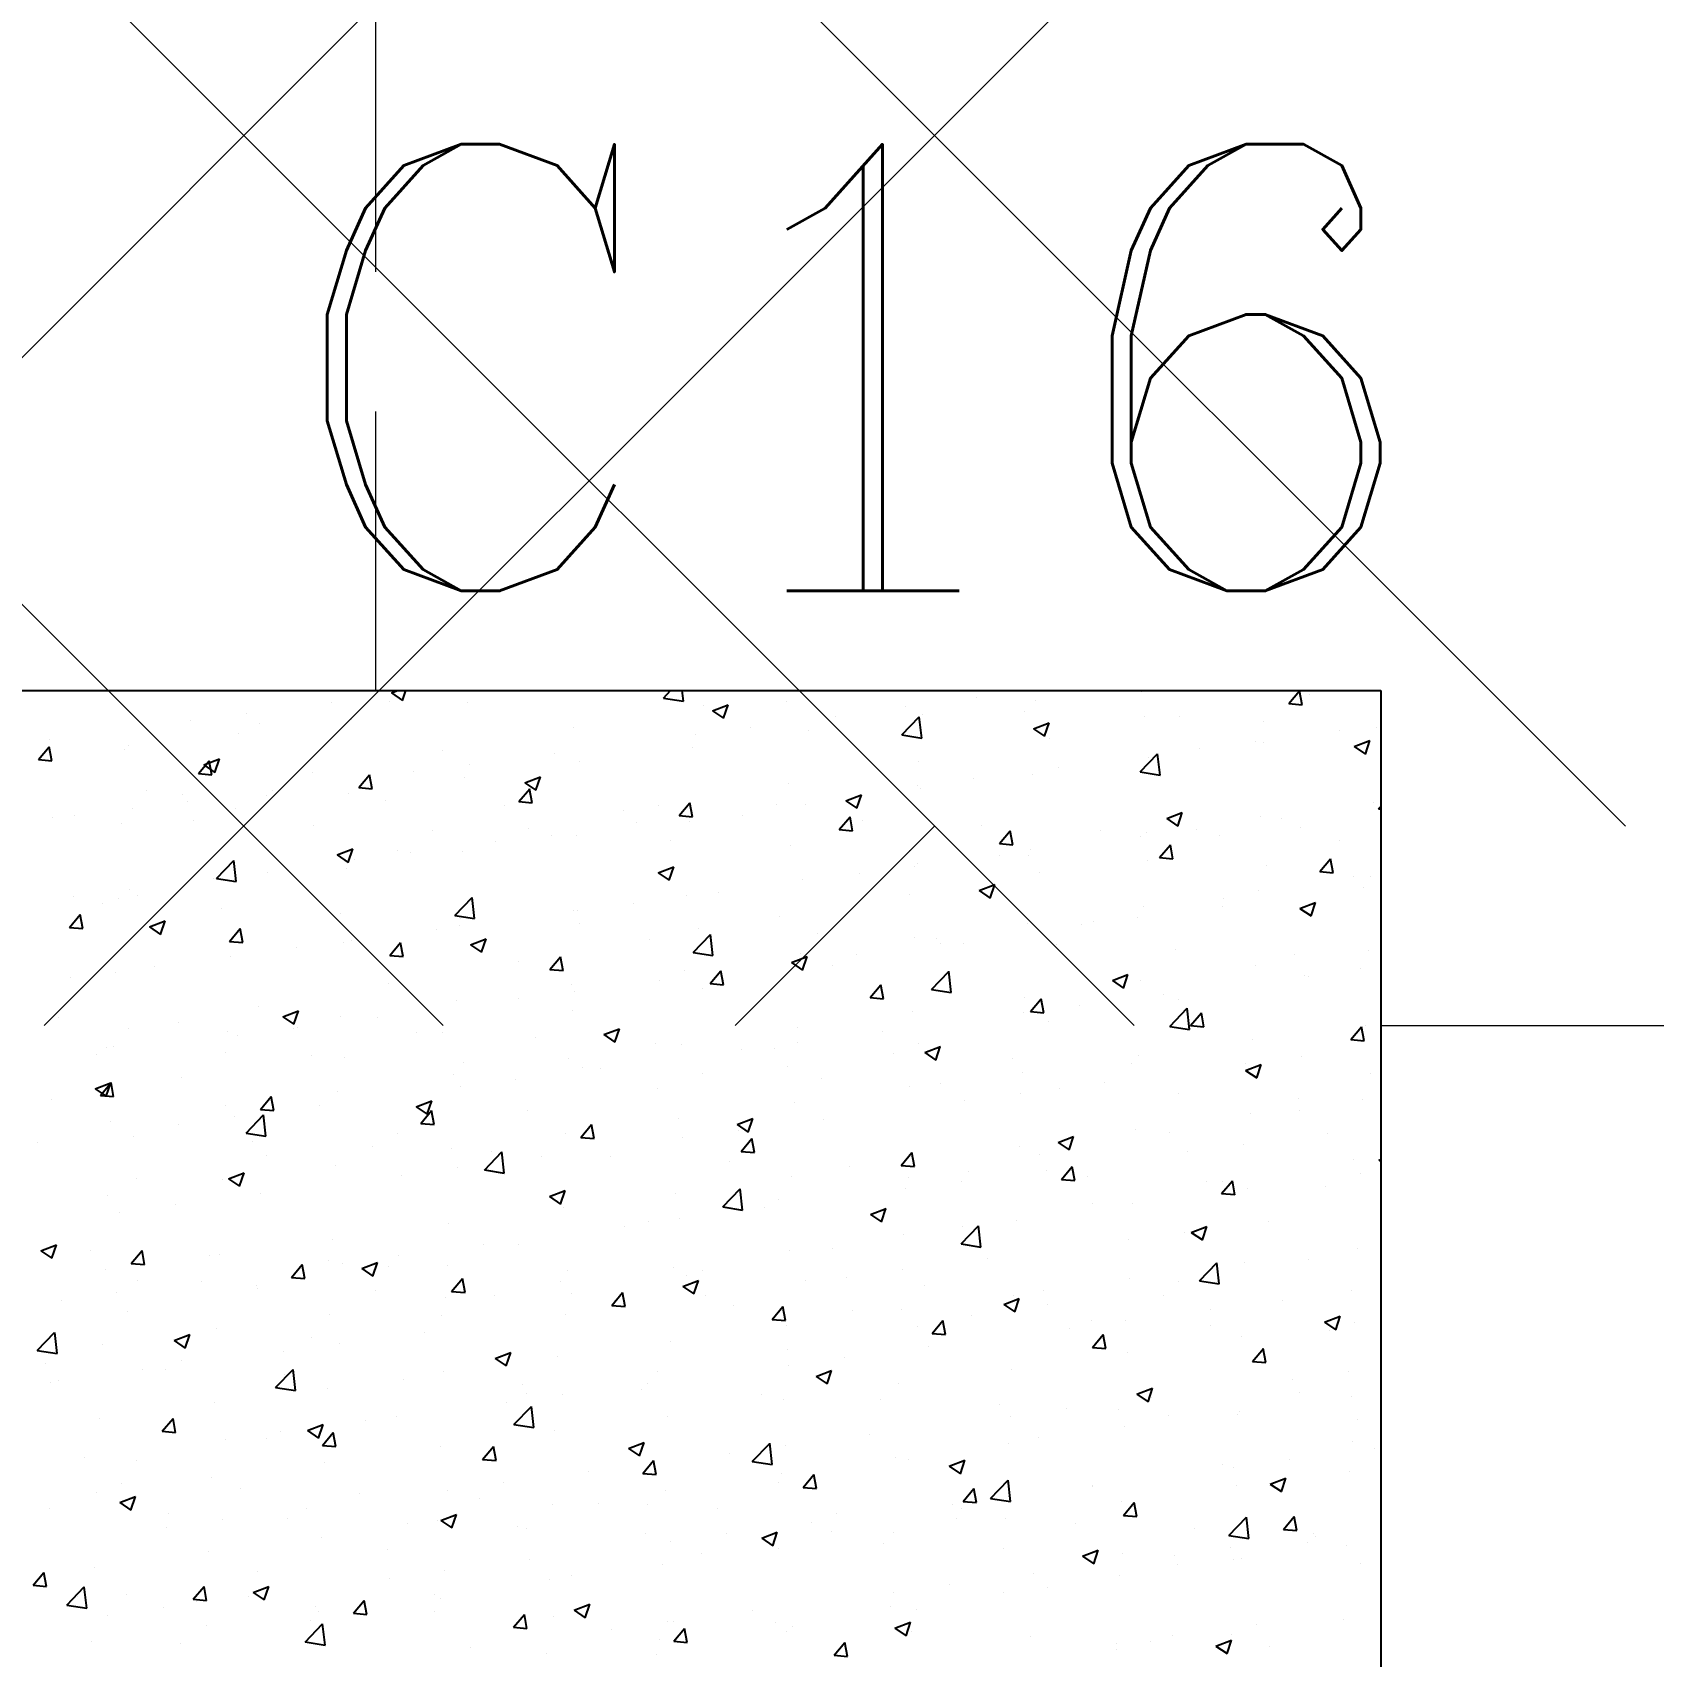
# Model space of a CAD drawing. Header units: millimetres. Extents: x 331487 to 517269, y 198509 to 399936.
# Drawn here: x 403046 to 403772, y 394721 to 395449 of the extents above; entities that cross this region are included whole.
import ezdxf

# ---------------------------------------------------------------- set-up
doc = ezdxf.new("R2010")
doc.units = ezdxf.units.MM
doc.header["$MEASUREMENT"] = 0
doc.linetypes.add('DASHED', pattern=[0.75, 0.5, -0.25])
doc.linetypes.add('DASHED2', pattern=[0.375, 0.25, -0.125])
doc.layers.add('9th_Sunk', color=251, linetype='DASHED', lineweight=5)
doc.layers.add('BEAM', color=1, linetype='Continuous', lineweight=5)
doc.layers.add('COLUMN', color=6, linetype='Continuous')
doc.styles.add('RC', font='romanc.shx', dxfattribs={"height": 200})

msp = doc.modelspace()

# ---------------------------------------------------------------- linework, layer by layer
at = {"layer": '9th_Sunk', "linetype": 'Continuous'}
for p, q in [((403759.68, 395093.31), (401284.81, 397568.19)), ((403539.62, 395004.02), (401748.85, 396794.79)), ((402742.31, 395004.02), (404378.4, 396640.11)), ((403230.26, 395004.02), (402212.89, 396021.39)), ((403051.67, 395004.02), (403914.36, 395866.71)), ((403361.03, 395004.02), (403450.32, 395093.31))]:
    msp.add_line(p, q, dxfattribs=at)
at = {"layer": 'BEAM', "linetype": 'DASHED2', "ltscale": 500}
msp.add_line((403200.13, 395154.02), (403200.13, 399536.48), dxfattribs=at)
at = {"layer": 'BEAM', "ltscale": 750}
msp.add_line((403650.13, 395004.02), (405835.13, 395004.02), dxfattribs=at)
at = {"layer": 'COLUMN'}
for p, q in [((402900.13, 395154.02), (403650.13, 395154.02)), ((403650.13, 395154.02), (403650.13, 394704.02))]:
    msp.add_line(p, q, dxfattribs=at)
at = {"layer": 'COLUMN', "color": 2, "linetype": 'Continuous'}
for p, q in [((403207.13, 395152.96), (403209.88, 395154.02)), ((403212.1, 395149.61), (403213.58, 395154.02)), ((403328.91, 395150.68), (403332.12, 395154.02)), ((403337.82, 395149.31), (403337.27, 395154.02)), ((403542.1, 395154.02), (403543.18, 395153.92)), ((403543.18, 395153.92), (403543.16, 395154.02)), ((403608.93, 395148.17), (403613.75, 395153.92)), ((403614.91, 395147.64), (403613.75, 395153.91)), ((403180.14, 395148.81), (403180.14, 395148.81)), ((403206.16, 395149.32), (403206.16, 395149.32)), ((403207.13, 395152.96), (403212.11, 395149.61)), ((403241.16, 395148.55), (403241.16, 395148.55)), ((403277.22, 395153.73), (403277.22, 395153.73)), ((403328.93, 395150.69), (403337.82, 395149.31)), ((403330.6, 395151.47), (403330.6, 395151.47)), ((403346.76, 395147.39), (403346.76, 395147.39)), ((403350.85, 395144.96), (403357.85, 395147.64)), ((403355.82, 395141.6), (403357.85, 395147.64)), ((403383.98, 395149.21), (403383.98, 395149.21)), ((403437.36, 395146.96), (403437.36, 395146.96)), ((403469.12, 395150.87), (403469.12, 395150.87)), ((403495.59, 395149.65), (403495.59, 395149.65)), ((403608.93, 395148.17), (403614.91, 395147.65)), ((403618.23, 395152.43), (403618.23, 395152.43)), ((403117.24, 395140.52), (403117.24, 395140.52)), ((403142.27, 395143.82), (403142.27, 395143.82)), ((403189.22, 395141.06), (403189.22, 395141.06)), ((403350.85, 395144.96), (403355.82, 395141.6)), ((403405.96, 395142.56), (403405.96, 395142.56)), ((403435.64, 395134.13), (403443.43, 395142.24)), ((403444.54, 395132.76), (403443.44, 395142.26)), ((403445.08, 395143.25), (403445.08, 395143.25)), ((403490.75, 395144.7), (403490.75, 395144.7)), ((403494.56, 395136.95), (403501.56, 395139.63)), ((403499.53, 395133.59), (403501.56, 395139.63)), ((403544.13, 395142.45), (403544.13, 395142.45)), ((403559.91, 395142.42), (403559.91, 395142.42)), ((403597.51, 395140.19), (403597.51, 395140.19)), ((403054.08, 395132.21), (403054.08, 395132.21)), ((403138.71, 395134.65), (403138.71, 395134.65)), ((403147.84, 395139.31), (403147.84, 395139.31)), ((403288.44, 395137.38), (403288.44, 395137.38)), ((403343.05, 395134.27), (403343.05, 395134.27)), ((403368.09, 395137.57), (403368.09, 395137.57)), ((403393.73, 395136.2), (403393.73, 395136.2)), ((403435.65, 395134.14), (403444.54, 395132.76)), ((403494.56, 395136.95), (403499.53, 395133.59)), ((403501.59, 395132.41), (403501.59, 395132.41)), ((403631.78, 395136.31), (403631.78, 395136.31)), ((403648.17, 395137.3), (403648.17, 395137.3)), ((403049, 395123.15), (403053.82, 395128.9)), ((403054.97, 395122.63), (403053.82, 395128.89)), ((403087.36, 395127.61), (403087.36, 395127.61)), ((403089.52, 395129.3), (403089.52, 395129.3)), ((403230.12, 395127.37), (403230.12, 395127.37)), ((403279.9, 395125.96), (403279.9, 395125.96)), ((403341.8, 395128.71), (403341.8, 395128.71)), ((403542.36, 395117.57), (403550.15, 395125.69)), ((403551.27, 395116.21), (403550.16, 395125.7)), ((403568.87, 395128.03), (403568.87, 395128.03)), ((403593.91, 395131.32), (403593.91, 395131.32)), ((403597.65, 395130.9), (403597.65, 395130.9)), ((403638.27, 395128.94), (403645.27, 395131.63)), ((403638.27, 395128.94), (403643.25, 395125.58)), ((403643.24, 395125.58), (403645.27, 395131.62)), ((403049, 395123.15), (403054.97, 395122.63)), ((403120.72, 395116.88), (403125.54, 395122.62)), ((403123.11, 395120.71), (403130.11, 395123.4)), ((403123.11, 395120.71), (403128.09, 395117.36)), ((403126.7, 395116.35), (403125.54, 395122.62)), ((403128.08, 395117.35), (403130.11, 395123.4)), ((403216.99, 395117.68), (403216.99, 395117.68)), ((403242.03, 395120.97), (403242.03, 395120.97)), ((403291.28, 395122.31), (403291.28, 395122.31)), ((403443.27, 395122.4), (403443.27, 395122.4)), ((403505.72, 395119.71), (403505.72, 395119.71)), ((403542.37, 395117.59), (403551.27, 395116.21)), ((403546.31, 395123.86), (403546.31, 395123.86)), ((403120.72, 395116.88), (403126.7, 395116.36)), ((403171.8, 395117.36), (403171.8, 395117.36)), ((403192.45, 395110.6), (403197.27, 395116.35)), ((403192.45, 395110.6), (403198.43, 395110.08)), ((403198.42, 395110.08), (403197.27, 395116.34)), ((403239.94, 395115.26), (403239.94, 395115.26)), ((403266.82, 395112.7), (403273.83, 395115.39)), ((403266.82, 395112.7), (403271.8, 395109.35)), ((403271.8, 395109.35), (403273.82, 395115.39)), ((403384.95, 395112.39), (403384.95, 395112.39)), ((403442.81, 395111.43), (403442.81, 395111.43)), ((403467.84, 395114.73), (403467.84, 395114.73)), ((403494.37, 395116.36), (403494.37, 395116.36)), ((403097.6, 395109.39), (403097.6, 395109.39)), ((403113.49, 395107.35), (403113.49, 395107.35)), ((403115.96, 395104.38), (403115.96, 395104.38)), ((403150.98, 395107.14), (403150.98, 395107.14)), ((403153.84, 395109.36), (403153.84, 395109.36)), ((403188, 395107.77), (403188, 395107.77)), ((403204.36, 395104.88), (403204.36, 395104.88)), ((403264.17, 395104.33), (403269, 395110.07)), ((403264.18, 395104.33), (403270.15, 395103.81)), ((403270.15, 395103.8), (403268.99, 395110.07)), ((403335.9, 395098.05), (403340.72, 395103.8)), ((403341.88, 395097.52), (403340.72, 395103.79)), ((403379.65, 395103.12), (403379.65, 395103.12)), ((403410.54, 395104.69), (403417.54, 395107.38)), ((403410.54, 395104.69), (403415.51, 395101.34)), ((403415.51, 395101.34), (403417.54, 395107.38)), ((403443.86, 395109.96), (403443.86, 395109.96)), ((403646.95, 395104.01), (403646.95, 395104.01)), ((403055.17, 395097.33), (403055.17, 395097.33)), ((403065.3, 395098.22), (403065.3, 395098.22)), ((403090.93, 395101.08), (403090.93, 395101.08)), ((403118.68, 395095.96), (403118.68, 395095.96)), ((403137.49, 395101.36), (403137.49, 395101.36)), ((403257.74, 395102.63), (403257.74, 395102.63)), ((403311.13, 395100.37), (403311.13, 395100.37)), ((403326.63, 395102.38), (403326.63, 395102.38)), ((403335.9, 395098.05), (403341.88, 395097.53)), ((403341.78, 395098.13), (403341.78, 395098.13)), ((403364.51, 395098.12), (403364.51, 395098.12)), ((403392.52, 395102.92), (403392.52, 395102.92)), ((403407.63, 395091.78), (403412.45, 395097.52)), ((403413.6, 395091.25), (403412.45, 395097.52)), ((403417.89, 395095.86), (403417.89, 395095.86)), ((403554.25, 395096.69), (403561.25, 395099.37)), ((403554.25, 395096.69), (403559.22, 395093.33)), ((403559.22, 395093.33), (403561.25, 395099.37)), ((403596.44, 395097.61), (403596.44, 395097.61)), ((403605.47, 395096.87), (403605.47, 395096.87)), ((403649.08, 395101.02), (403650.13, 395102.11)), ((403649.1, 395101.04), (403650.13, 395100.87)), ((403086.15, 395094.32), (403086.15, 395094.32)), ((403172.06, 395093.7), (403172.06, 395093.7)), ((403225.45, 395091.45), (403225.45, 395091.45)), ((403268.31, 395092.37), (403268.31, 395092.37)), ((403278.83, 395089.19), (403278.83, 395089.19)), ((403290.07, 395089.02), (403290.07, 395089.02)), ((403316.75, 395094.83), (403316.75, 395094.83)), ((403340.58, 395095.42), (403340.58, 395095.42)), ((403407.63, 395091.78), (403413.6, 395091.26)), ((403471.27, 395093.6), (403471.27, 395093.6)), ((403479.35, 395085.5), (403484.17, 395091.25)), ((403485.33, 395084.97), (403484.17, 395091.24)), ((403524.65, 395091.35), (403524.65, 395091.35)), ((403542.57, 395088.59), (403542.57, 395088.59)), ((403545.09, 395090.57), (403545.09, 395090.57)), ((403567.6, 395091.88), (403567.6, 395091.88)), ((403578.04, 395089.09), (403578.04, 395089.09)), ((403614.1, 395092.77), (403614.1, 395092.77)), ((403182.8, 395080.45), (403189.8, 395083.14)), ((403187.77, 395077.09), (403189.8, 395083.14)), ((403210, 395082.36), (403210, 395082.36)), ((403215.72, 395081.53), (403215.72, 395081.53)), ((403238.72, 395081.98), (403238.72, 395081.98)), ((403253.59, 395086.52), (403253.59, 395086.52)), ((403332.21, 395086.94), (403332.21, 395086.94)), ((403385.59, 395084.68), (403385.59, 395084.68)), ((403438.98, 395082.43), (403438.98, 395082.43)), ((403479.35, 395085.5), (403485.33, 395084.98)), ((403493.16, 395083.07), (403493.16, 395083.07)), ((403551.08, 395079.23), (403555.9, 395084.97)), ((403555.78, 395082.76), (403555.78, 395082.76)), ((403557.05, 395078.7), (403555.9, 395084.97)), ((403631.42, 395086.84), (403631.42, 395086.84)), ((403128.72, 395069.82), (403136.51, 395077.94)), ((403137.63, 395068.45), (403136.52, 395077.95)), ((403182.8, 395080.45), (403187.78, 395077.09)), ((403186.79, 395074.48), (403186.79, 395074.48)), ((403190.69, 395078.24), (403190.69, 395078.24)), ((403326.51, 395072.44), (403333.52, 395075.13)), ((403331.49, 395069.08), (403333.51, 395075.13)), ((403441.54, 395075.28), (403441.54, 395075.28)), ((403442.65, 395076.67), (403442.65, 395076.67)), ((403479.41, 395080.27), (403479.41, 395080.27)), ((403492.36, 395080.17), (403492.36, 395080.17)), ((403545.74, 395077.92), (403545.74, 395077.92)), ((403551.08, 395079.23), (403557.06, 395078.7)), ((403599.12, 395075.66), (403599.12, 395075.66)), ((403622.8, 395072.95), (403627.63, 395078.7)), ((403628.78, 395072.42), (403627.62, 395078.69)), ((403127.53, 395069.92), (403127.53, 395069.92)), ((403128.73, 395069.83), (403137.63, 395068.45)), ((403136.28, 395068.08), (403136.28, 395068.08)), ((403151.68, 395072.35), (403151.68, 395072.35)), ((403326.51, 395072.44), (403331.49, 395069.09)), ((403391.3, 395069.63), (403391.3, 395069.63)), ((403416.5, 395071.99), (403416.5, 395071.99)), ((403470.23, 395064.43), (403477.23, 395067.12)), ((403475.2, 395061.08), (403477.23, 395067.12)), ((403497.46, 395072.75), (403497.46, 395072.75)), ((403622.81, 395072.95), (403628.78, 395072.43)), ((403638.06, 395070.81), (403638.06, 395070.81)), ((403645.73, 395070.72), (403645.73, 395070.72)), ((403064.62, 395061.64), (403064.62, 395061.64)), ((403084.93, 395061.03), (403084.93, 395061.03)), ((403089.66, 395064.94), (403089.66, 395064.94)), ((403093.36, 395062.34), (403093.36, 395062.34)), ((403235.45, 395053.27), (403243.23, 395061.38)), ((403244.35, 395051.9), (403243.25, 395061.4)), ((403339.36, 395062.13), (403339.36, 395062.13)), ((403353.35, 395063.67), (403353.35, 395063.67)), ((403439.14, 395062.74), (403439.14, 395062.74)), ((403470.23, 395064.43), (403475.2, 395061.08)), ((403579.74, 395060.8), (403579.74, 395060.8)), ((403595.22, 395064.32), (403595.22, 395064.32)), ((403642.32, 395065.74), (403642.32, 395065.74)), ((403062.87, 395047.94), (403067.69, 395053.68)), ((403068.85, 395047.41), (403067.69, 395053.67)), ((403077.7, 395058.56), (403077.7, 395058.56)), ((403131.08, 395056.31), (403131.08, 395056.31)), ((403184.47, 395054.05), (403184.47, 395054.05)), ((403235.46, 395053.28), (403244.35, 395051.9)), ((403288.85, 395055.73), (403288.85, 395055.73)), ((403290.44, 395055.39), (403290.44, 395055.39)), ((403315.47, 395058.69), (403315.47, 395058.69)), ((403380.82, 395052.73), (403380.82, 395052.73)), ((403541.29, 395052.44), (403541.29, 395052.44)), ((403543.88, 395057.28), (403543.88, 395057.28)), ((403579.17, 395057.43), (403579.17, 395057.43)), ((403613.94, 395056.42), (403620.94, 395059.11)), ((403613.94, 395056.42), (403618.91, 395053.07)), ((403618.91, 395053.07), (403620.94, 395059.11)), ((403062.87, 395047.94), (403068.85, 395047.41)), ((403098.78, 395048.2), (403105.78, 395050.88)), ((403098.78, 395048.2), (403103.75, 395044.84)), ((403103.75, 395044.84), (403105.78, 395050.88)), ((403134.6, 395041.66), (403139.42, 395047.41)), ((403140.57, 395041.13), (403139.42, 395047.4)), ((403227.29, 395047.08), (403227.29, 395047.08)), ((403237.51, 395048.69), (403237.51, 395048.69)), ((403237.85, 395051.8), (403237.85, 395051.8)), ((403291.23, 395049.54), (403291.23, 395049.54)), ((403342.17, 395036.71), (403349.96, 395044.83)), ((403344.61, 395047.28), (403344.61, 395047.28)), ((403351.08, 395035.35), (403349.97, 395044.84)), ((403398, 395045.03), (403398, 395045.03)), ((403491.94, 395049.78), (403491.94, 395049.78)), ((403516.26, 395049.14), (403516.26, 395049.14)), ((403521.42, 395050.79), (403521.42, 395050.79)), ((403134.6, 395041.66), (403140.58, 395041.14)), ((403164.38, 395038.8), (403164.38, 395038.8)), ((403185.57, 395041.19), (403185.57, 395041.19)), ((403189.41, 395042.09), (403189.41, 395042.09)), ((403206.32, 395035.38), (403211.14, 395041.13)), ((403212.3, 395034.86), (403211.14, 395041.12)), ((403242.49, 395040.19), (403249.49, 395042.88)), ((403242.49, 395040.19), (403247.47, 395036.83)), ((403247.46, 395036.83), (403249.49, 395042.87)), ((403322.5, 395042.71), (403322.5, 395042.71)), ((403441.43, 395043.38), (403441.43, 395043.38)), ((403451.38, 395042.77), (403451.38, 395042.77)), ((403453.1, 395040.83), (403453.1, 395040.83)), ((403463.1, 395040.78), (403463.1, 395040.78)), ((403504.76, 395040.52), (403504.76, 395040.52)), ((403558.14, 395038.26), (403558.14, 395038.26)), ((403101.22, 395030.48), (403101.22, 395030.48)), ((403135.06, 395034.79), (403135.06, 395034.79)), ((403206.32, 395035.38), (403212.3, 395034.86)), ((403264.19, 395032.7), (403264.19, 395032.7)), ((403278.05, 395029.11), (403282.87, 395034.85)), ((403284.03, 395028.58), (403282.87, 395034.85)), ((403342.18, 395036.73), (403351.08, 395035.35)), ((403386.21, 395032.18), (403393.21, 395034.87)), ((403386.21, 395032.18), (403391.18, 395028.82)), ((403390.09, 395036.34), (403390.09, 395036.34)), ((403390.2, 395032.55), (403390.2, 395032.55)), ((403391.18, 395028.82), (403393.2, 395034.87)), ((403404.78, 395030.77), (403404.78, 395030.77)), ((403415.23, 395035.84), (403415.23, 395035.84)), ((403594.01, 395031.03), (403594.01, 395031.03)), ((403611.52, 395036.01), (403611.52, 395036.01)), ((403644.52, 395037.43), (403644.52, 395037.43)), ((403063.35, 395025.5), (403063.35, 395025.5)), ((403083.72, 395027.75), (403083.72, 395027.75)), ((403278.05, 395029.11), (403284.03, 395028.59)), ((403327.04, 395024.23), (403327.04, 395024.23)), ((403338.15, 395028.84), (403338.15, 395028.84)), ((403349.78, 395022.83), (403354.6, 395028.58)), ((403355.75, 395022.31), (403354.6, 395028.57)), ((403448.89, 395020.16), (403456.68, 395028.28)), ((403457.8, 395018.8), (403456.7, 395028.29)), ((403529.92, 395024.17), (403536.92, 395026.86)), ((403529.92, 395024.17), (403534.89, 395020.81)), ((403534.89, 395020.81), (403536.92, 395026.86)), ((403542.66, 395023.99), (403542.66, 395023.99)), ((403616.01, 395026.3), (403616.01, 395026.3)), ((403617.93, 395025.8), (403617.93, 395025.8)), ((403641.05, 395029.6), (403641.05, 395029.6)), ((403205.87, 395022.69), (403205.87, 395022.69)), ((403264.13, 395015.95), (403264.13, 395015.95)), ((403287.64, 395022.44), (403287.64, 395022.44)), ((403289.17, 395019.25), (403289.17, 395019.25)), ((403346.47, 395020.76), (403346.47, 395020.76)), ((403349.78, 395022.83), (403355.75, 395022.31)), ((403421.5, 395016.56), (403426.32, 395022.3)), ((403421.5, 395016.56), (403427.48, 395016.04)), ((403427.48, 395016.03), (403426.32, 395022.3)), ((403448.91, 395020.18), (403457.8, 395018.8)), ((403490.72, 395016.49), (403490.72, 395016.49)), ((403493.23, 395010.28), (403498.05, 395016.03)), ((403499.2, 395009.76), (403498.05, 395016.02)), ((403552.86, 395017.98), (403552.86, 395017.98)), ((403559.61, 395015.79), (403559.61, 395015.79)), ((403147.55, 395012.68), (403147.55, 395012.68)), ((403158.47, 395007.93), (403165.47, 395010.62)), ((403163.44, 395004.58), (403165.47, 395010.62)), ((403236.29, 395015.4), (403236.29, 395015.4)), ((403288.15, 395010.75), (403288.15, 395010.75)), ((403440.21, 395010.09), (403440.21, 395010.09)), ((403489.95, 395009.7), (403489.95, 395009.7)), ((403493.23, 395010.28), (403499.21, 395009.76)), ((403514.99, 395013), (403514.99, 395013)), ((403555.62, 395003.61), (403563.41, 395011.73)), ((403564.53, 395002.24), (403563.42, 395011.74)), ((403564.95, 395004.01), (403569.77, 395009.75)), ((403570.93, 395003.48), (403569.77, 395009.75)), ((403058.23, 395007.46), (403058.23, 395007.46)), ((403089.23, 395002.67), (403089.23, 395002.67)), ((403111.61, 395005.21), (403111.61, 395005.21)), ((403133.84, 395001.5), (403133.84, 395001.5)), ((403158.47, 395007.93), (403163.44, 395004.58)), ((403163.11, 395002.65), (403163.11, 395002.65)), ((403164.99, 395002.95), (403164.99, 395002.95)), ((403184.35, 395007.9), (403184.35, 395007.9)), ((403200.98, 395007.64), (403200.98, 395007.64)), ((403302.18, 394999.93), (403309.18, 395002.61)), ((403307.15, 394996.57), (403309.18, 395002.61)), ((403388.87, 395003.05), (403388.87, 395003.05)), ((403426.8, 395001.39), (403426.8, 395001.39)), ((403501.29, 395005.78), (403501.29, 395005.78)), ((403555.63, 395003.62), (403564.52, 395002.24)), ((403564.95, 395004.01), (403570.93, 395003.49)), ((403636.68, 394997.73), (403641.5, 395003.48)), ((403642.66, 394997.2), (403641.5, 395003.47)), ((403643.3, 395004.14), (403643.3, 395004.14)), ((403079.31, 394994.03), (403079.31, 394994.03)), ((403082.5, 394994.46), (403082.5, 394994.46)), ((403138.07, 394999.35), (403138.07, 394999.35)), ((403218.38, 395000.7), (403218.38, 395000.7)), ((403229.83, 395000.74), (403229.83, 395000.74)), ((403271.76, 394998.44), (403271.76, 394998.44)), ((403302.18, 394999.93), (403307.16, 394996.57)), ((403325.14, 394996.18), (403325.14, 394996.18)), ((403336.93, 394995.55), (403336.93, 394995.55)), ((403378.52, 394993.93), (403378.52, 394993.93)), ((403388.92, 394996.4), (403388.92, 394996.4)), ((403442.98, 394995.77), (403442.98, 394995.77)), ((403445.9, 394991.92), (403452.9, 394994.6)), ((403450.87, 394988.56), (403452.89, 394994.6)), ((403592.79, 394997.74), (403592.79, 394997.74)), ((403636.68, 394997.73), (403642.66, 394997.21)), ((403074.92, 394991.04), (403074.92, 394991.04)), ((403132.7, 394991.77), (403132.7, 394991.77)), ((403171.51, 394990.73), (403171.51, 394990.73)), ((403186.08, 394989.52), (403186.08, 394989.52)), ((403239.46, 394987.26), (403239.46, 394987.26)), ((403286.42, 394989.15), (403286.42, 394989.15)), ((403363.89, 394993.11), (403363.89, 394993.11)), ((403431.9, 394991.67), (403431.9, 394991.67)), ((403445.9, 394991.92), (403450.87, 394988.56)), ((403485.29, 394989.42), (403485.29, 394989.42)), ((403538.67, 394987.16), (403538.67, 394987.16)), ((403541.45, 394990.7), (403541.45, 394990.7)), ((403589.61, 394983.91), (403596.61, 394986.6)), ((403589.71, 394986.86), (403589.71, 394986.86)), ((403594.58, 394980.55), (403596.61, 394986.59)), ((403614.74, 394990.15), (403614.74, 394990.15)), ((403113.19, 394980.72), (403113.19, 394980.72)), ((403235.08, 394982.11), (403235.08, 394982.11)), ((403262.86, 394979.81), (403262.86, 394979.81)), ((403292.84, 394985.01), (403292.84, 394985.01)), ((403300.73, 394984.79), (403300.73, 394984.79)), ((403346.22, 394982.75), (403346.22, 394982.75)), ((403384.66, 394985.76), (403384.66, 394985.76)), ((403399.61, 394980.5), (403399.61, 394980.5)), ((403489.51, 394983.2), (403489.51, 394983.2)), ((403589.61, 394983.91), (403594.58, 394980.55)), ((403592.05, 394984.91), (403592.05, 394984.91)), ((403645.43, 394982.65), (403645.43, 394982.65)), ((403074.45, 394975.68), (403081.45, 394978.37)), ((403074.45, 394975.68), (403079.42, 394972.33)), ((403076.75, 394972.72), (403081.57, 394978.46)), ((403076.75, 394972.72), (403082.72, 394972.19)), ((403079.42, 394972.32), (403081.45, 394978.37)), ((403082.72, 394972.19), (403081.57, 394978.46)), ((403148.47, 394966.44), (403153.29, 394972.19)), ((403154.45, 394965.91), (403153.29, 394972.18)), ((403183.14, 394974.61), (403183.14, 394974.61)), ((403237.83, 394976.51), (403237.83, 394976.51)), ((403326.34, 394975.75), (403326.34, 394975.75)), ((403439, 394976.8), (403439, 394976.8)), ((403452.99, 394978.24), (403452.99, 394978.24)), ((403488.68, 394973.56), (403488.68, 394973.56)), ((403506.37, 394975.99), (403506.37, 394975.99)), ((403526.55, 394978.54), (403526.55, 394978.54)), ((403559.75, 394973.73), (403559.75, 394973.73)), ((403054.87, 394970.71), (403054.87, 394970.71)), ((403132.63, 394968.21), (403132.63, 394968.21)), ((403148.47, 394966.44), (403154.45, 394965.92)), ((403174.67, 394968.2), (403174.67, 394968.2)), ((403218.16, 394967.67), (403225.16, 394970.36)), ((403218.16, 394967.67), (403223.14, 394964.32)), ((403220.2, 394960.17), (403225.02, 394965.91)), ((403223.13, 394964.32), (403225.16, 394970.36)), ((403226.17, 394959.64), (403225.02, 394965.91)), ((403268.02, 394965.74), (403268.02, 394965.74)), ((403387.65, 394969.76), (403387.65, 394969.76)), ((403463.64, 394970.26), (403463.64, 394970.26)), ((403613.14, 394971.47), (403613.14, 394971.47)), ((403613.8, 394966.14), (403613.8, 394966.14)), ((403642.09, 394970.85), (403642.09, 394970.85)), ((403081.28, 394961.17), (403081.28, 394961.17)), ((403111.76, 394959.91), (403111.76, 394959.91)), ((403136.8, 394963.21), (403136.8, 394963.21)), ((403141.98, 394955.85), (403149.77, 394963.97)), ((403150.89, 394954.49), (403149.78, 394963.98)), ((403220.2, 394960.17), (403226.18, 394959.64)), ((403291.93, 394953.89), (403296.75, 394959.64)), ((403297.9, 394953.36), (403296.74, 394959.63)), ((403335.72, 394962.26), (403335.72, 394962.26)), ((403361.87, 394959.66), (403368.88, 394962.35)), ((403361.87, 394959.66), (403366.85, 394956.31)), ((403366.85, 394956.31), (403368.87, 394962.35)), ((403400.49, 394961.95), (403400.49, 394961.95)), ((403591.57, 394964.45), (403591.57, 394964.45)), ((403048.61, 394951.6), (403048.61, 394951.6)), ((403091.72, 394954.38), (403091.72, 394954.38)), ((403141.99, 394955.87), (403150.89, 394954.49)), ((403145.1, 394952.12), (403145.1, 394952.12)), ((403209.7, 394955.73), (403209.7, 394955.73)), ((403285.2, 394955.86), (403285.2, 394955.86)), ((403291.93, 394953.89), (403297.9, 394953.37)), ((403337.58, 394953.67), (403337.58, 394953.67)), ((403362.62, 394956.96), (403362.62, 394956.96)), ((403363.65, 394947.61), (403368.47, 394953.36)), ((403369.63, 394947.09), (403368.47, 394953.35)), ((403505.59, 394951.66), (403512.59, 394954.34)), ((403505.59, 394951.66), (403510.56, 394948.3)), ((403510.56, 394948.3), (403512.59, 394954.34)), ((403540.23, 394957.41), (403540.23, 394957.41)), ((403555.48, 394956.13), (403555.48, 394956.13)), ((403588.43, 394950.71), (403588.43, 394950.71)), ((403626.31, 394955.7), (403626.31, 394955.7)), ((403151.38, 394945.72), (403151.38, 394945.72)), ((403198.48, 394949.86), (403198.48, 394949.86)), ((403233.86, 394948.82), (403233.86, 394948.82)), ((403248.7, 394939.3), (403256.49, 394947.42)), ((403251.86, 394947.61), (403251.86, 394947.61)), ((403257.61, 394937.94), (403256.51, 394947.43)), ((403274.43, 394945.35), (403274.43, 394945.35)), ((403305.24, 394945.35), (403305.24, 394945.35)), ((403358.63, 394943.1), (403358.63, 394943.1)), ((403363.65, 394947.61), (403369.63, 394947.09)), ((403435.38, 394941.34), (403440.2, 394947.09)), ((403437.78, 394943.51), (403437.78, 394943.51)), ((403441.35, 394940.81), (403440.2, 394947.08)), ((403488.29, 394949.91), (403488.29, 394949.91)), ((403497.17, 394946.12), (403497.17, 394946.12)), ((403563.4, 394947.42), (403563.4, 394947.42)), ((403637.76, 394944.18), (403637.76, 394944.18)), ((403649.3, 394943.65), (403650.13, 394943.97)), ((403649.3, 394943.65), (403650.13, 394943.08)), ((403093.06, 394935.71), (403093.06, 394935.71)), ((403134.14, 394935.42), (403141.14, 394938.11)), ((403139.11, 394932.06), (403141.14, 394938.11)), ((403181.92, 394941.32), (403181.92, 394941.32)), ((403211.52, 394937.07), (403211.52, 394937.07)), ((403236.55, 394940.36), (403236.55, 394940.36)), ((403248.72, 394939.32), (403257.61, 394937.94)), ((403386.44, 394936.47), (403386.44, 394936.47)), ((403412.01, 394940.84), (403412.01, 394940.84)), ((403435.38, 394941.34), (403441.35, 394940.82)), ((403438.85, 394936.11), (403438.85, 394936.11)), ((403465.39, 394938.59), (403465.39, 394938.59)), ((403500.24, 394939.1), (403500.24, 394939.1)), ((403507.1, 394935.06), (403511.92, 394940.81)), ((403513.08, 394934.54), (403511.92, 394940.8)), ((403518.77, 394936.33), (403518.77, 394936.33)), ((403640.87, 394937.56), (403640.87, 394937.56)), ((403131.41, 394934.92), (403131.41, 394934.92)), ((403134.14, 394935.42), (403139.11, 394932.06)), ((403148.36, 394928.75), (403148.36, 394928.75)), ((403277.85, 394927.41), (403284.85, 394930.1)), ((403282.82, 394924.05), (403284.85, 394930.1)), ((403334.5, 394928.97), (403334.5, 394928.97)), ((403355.43, 394922.75), (403363.22, 394930.87)), ((403364.34, 394921.38), (403363.23, 394930.88)), ((403437.34, 394930.82), (403437.34, 394930.82)), ((403462.37, 394934.12), (403462.37, 394934.12)), ((403507.1, 394935.06), (403513.08, 394934.54)), ((403572.16, 394934.08), (403572.16, 394934.08)), ((403578.83, 394928.79), (403583.65, 394934.53)), ((403578.83, 394928.79), (403584.81, 394928.27)), ((403579.45, 394934.17), (403579.45, 394934.17)), ((403584.8, 394928.26), (403583.65, 394934.53)), ((403590.36, 394931.16), (403590.36, 394931.16)), ((403625.54, 394931.82), (403625.54, 394931.82)), ((403080.07, 394927.88), (403080.07, 394927.88)), ((403110.49, 394923.77), (403110.49, 394923.77)), ((403277.85, 394927.41), (403282.83, 394924.06)), ((403283.99, 394922.57), (403283.99, 394922.57)), ((403355.44, 394922.76), (403364.33, 394921.38)), ((403374.18, 394922.51), (403374.18, 394922.51)), ((403380.53, 394926.1), (403380.53, 394926.1)), ((403421.56, 394919.4), (403428.57, 394922.09)), ((403426.54, 394916.05), (403428.56, 394922.09)), ((403521.13, 394924.16), (403521.13, 394924.16)), ((403539.01, 394924.12), (403539.01, 394924.12)), ((403085.46, 394920.47), (403085.46, 394920.47)), ((403232.64, 394915.53), (403232.64, 394915.53)), ((403311.28, 394914.22), (403311.28, 394914.22)), ((403322.21, 394916.09), (403322.21, 394916.09)), ((403336.31, 394917.52), (403336.31, 394917.52)), ((403421.56, 394919.4), (403426.54, 394916.05)), ((403462.15, 394906.2), (403469.94, 394914.32)), ((403462.81, 394914.15), (403462.81, 394914.15)), ((403471.06, 394904.83), (403469.95, 394914.33)), ((403487.08, 394916.62), (403487.08, 394916.62)), ((403565.28, 394911.39), (403572.28, 394914.08)), ((403570.25, 394908.04), (403572.28, 394914.08)), ((403600, 394916.26), (403600, 394916.26)), ((403180.71, 394908.03), (403180.71, 394908.03)), ((403436.57, 394910.22), (403436.57, 394910.22)), ((403537.09, 394907.98), (403537.09, 394907.98)), ((403562.13, 394911.27), (403562.13, 394911.27)), ((403565.28, 394911.39), (403570.25, 394908.04)), ((403050.12, 394903.17), (403057.12, 394905.85)), ((403050.12, 394903.17), (403055.09, 394899.81)), ((403055.09, 394899.81), (403057.12, 394905.85)), ((403072.24, 394903.28), (403072.24, 394903.28)), ((403090.62, 394897.5), (403095.44, 394903.24)), ((403096.6, 394896.97), (403095.44, 394903.24)), ((403125.62, 394901.02), (403125.62, 394901.02)), ((403130.2, 394901.63), (403130.2, 394901.63)), ((403210.25, 394900.92), (403210.25, 394900.92)), ((403248.12, 394905.91), (403248.12, 394905.91)), ((403263.89, 394906.08), (403263.89, 394906.08)), ((403385.22, 394903.18), (403385.22, 394903.18)), ((403404.49, 394904.14), (403404.49, 394904.14)), ((403462.16, 394906.21), (403471.06, 394904.83)), ((403473.94, 394899.66), (403473.94, 394899.66)), ((403639.65, 394904.27), (403639.65, 394904.27)), ((403078.85, 394894.59), (403078.85, 394894.59)), ((403090.62, 394897.5), (403096.6, 394896.97)), ((403162.35, 394891.22), (403167.17, 394896.97)), ((403168.32, 394890.69), (403167.17, 394896.96)), ((403179.01, 394898.77), (403179.01, 394898.77)), ((403185.21, 394897.63), (403185.21, 394897.63)), ((403193.83, 394895.16), (403200.83, 394897.85)), ((403193.83, 394895.16), (403198.8, 394891.8)), ((403198.8, 394891.8), (403200.83, 394897.84)), ((403205.57, 394896.06), (403205.57, 394896.06)), ((403232.39, 394896.51), (403232.39, 394896.51)), ((403285.77, 394894.25), (403285.77, 394894.25)), ((403333.28, 394895.68), (403333.28, 394895.68)), ((403346.17, 394894.13), (403346.17, 394894.13)), ((403436.06, 394894.68), (403436.06, 394894.68)), ((403568.88, 394889.65), (403576.67, 394897.76)), ((403577.78, 394888.28), (403576.68, 394897.78)), ((403589.14, 394897.87), (403589.14, 394897.87)), ((403617.64, 394899.18), (403617.64, 394899.18)), ((403093.33, 394889.84), (403093.33, 394889.84)), ((403122.06, 394889.31), (403122.06, 394889.31)), ((403146.71, 394887.59), (403146.71, 394887.59)), ((403147.25, 394886.05), (403147.25, 394886.05)), ((403162.35, 394891.22), (403168.33, 394890.7)), ((403200.09, 394885.33), (403200.09, 394885.33)), ((403234.07, 394884.95), (403238.9, 394890.69)), ((403234.07, 394884.95), (403240.05, 394884.42)), ((403240.05, 394884.42), (403238.89, 394890.69)), ((403282.77, 394889.28), (403282.77, 394889.28)), ((403337.54, 394887.15), (403344.54, 394889.84)), ((403337.54, 394887.15), (403342.52, 394883.79)), ((403339.15, 394892), (403339.15, 394892)), ((403342.51, 394883.79), (403344.54, 394889.84)), ((403392.54, 394889.74), (403392.54, 394889.74)), ((403411.03, 394891.38), (403411.03, 394891.38)), ((403445.92, 394887.49), (403445.92, 394887.49)), ((403499.3, 394885.23), (403499.3, 394885.23)), ((403537.8, 394890.83), (403537.8, 394890.83)), ((403559.32, 394889.16), (403559.32, 394889.16)), ((403568.89, 394889.66), (403577.78, 394888.28)), ((403636.85, 394885.13), (403636.85, 394885.13)), ((403059.15, 394881.03), (403059.15, 394881.03)), ((403084.18, 394884.33), (403084.18, 394884.33)), ((403231.43, 394882.24), (403231.43, 394882.24)), ((403253.47, 394883.08), (403253.47, 394883.08)), ((403287.85, 394884.12), (403287.85, 394884.12)), ((403305.8, 394878.67), (403310.62, 394884.42)), ((403305.8, 394878.67), (403311.78, 394878.15)), ((403306.86, 394880.82), (403306.86, 394880.82)), ((403310, 394878.08), (403310, 394878.08)), ((403311.78, 394878.14), (403310.62, 394884.41)), ((403347.88, 394883.06), (403347.88, 394883.06)), ((403360.24, 394878.57), (403360.24, 394878.57)), ((403377.53, 394872.4), (403382.35, 394878.14)), ((403383.5, 394871.87), (403382.35, 394878.14)), ((403481.26, 394879.14), (403488.26, 394881.83)), ((403481.26, 394879.14), (403486.23, 394875.78)), ((403485.86, 394883.33), (403485.86, 394883.33)), ((403486.23, 394875.78), (403488.25, 394881.83)), ((403501, 394879.15), (403501, 394879.15)), ((403552.68, 394882.98), (403552.68, 394882.98)), ((403606.06, 394880.72), (403606.06, 394880.72)), ((403088.93, 394876.04), (403088.93, 394876.04)), ((403179.49, 394874.74), (403179.49, 394874.74)), ((403229.53, 394874.11), (403229.53, 394874.11)), ((403284.97, 394874.78), (403284.97, 394874.78)), ((403377.53, 394872.4), (403383.5, 394871.87)), ((403413.62, 394876.31), (403413.62, 394876.31)), ((403435.35, 394876.93), (403435.35, 394876.93)), ((403449.25, 394866.12), (403454.07, 394871.87)), ((403455.23, 394865.59), (403454.07, 394871.86)), ((403467, 394874.06), (403467, 394874.06)), ((403520.38, 394871.8), (403520.38, 394871.8)), ((403535.82, 394871.83), (403535.82, 394871.83)), ((403573.69, 394876.82), (403573.69, 394876.82)), ((403624.97, 394871.13), (403631.97, 394873.82)), ((403624.97, 394871.13), (403629.94, 394867.78)), ((403629.94, 394867.77), (403631.97, 394873.82)), ((403638.44, 394870.98), (403638.44, 394870.98)), ((403048.51, 394858.44), (403056.3, 394866.56)), ((403057.42, 394857.08), (403056.32, 394866.57)), ((403109.81, 394862.9), (403116.81, 394865.59)), ((403114.78, 394859.55), (403116.81, 394865.59)), ((403128.98, 394868.34), (403128.98, 394868.34)), ((403171.21, 394864.1), (403171.21, 394864.1)), ((403221.81, 394866.47), (403221.81, 394866.47)), ((403384.01, 394869.89), (403384.01, 394869.89)), ((403442.68, 394869.14), (403442.68, 394869.14)), ((403449.25, 394866.12), (403455.23, 394865.6)), ((403510.79, 394868.53), (403510.79, 394868.53)), ((403520.98, 394859.85), (403525.8, 394865.59)), ((403526.95, 394859.32), (403525.8, 394865.59)), ((403573.77, 394869.54), (403573.77, 394869.54)), ((403587.93, 394864.58), (403587.93, 394864.58)), ((403627.15, 394867.29), (403627.15, 394867.29)), ((403048.53, 394858.46), (403057.42, 394857.08)), ((403077.64, 394861.3), (403077.64, 394861.3)), ((403109.81, 394862.9), (403114.78, 394859.55)), ((403158.91, 394858.19), (403158.91, 394858.19)), ((403183.94, 394861.48), (403183.94, 394861.48)), ((403253.52, 394854.9), (403260.52, 394857.58)), ((403258.49, 394851.54), (403260.52, 394857.58)), ((403281.56, 394855.99), (403281.56, 394855.99)), ((403332.07, 394862.39), (403332.07, 394862.39)), ((403384.36, 394859.13), (403384.36, 394859.13)), ((403447.63, 394860.22), (403447.63, 394860.22)), ((403520.98, 394859.85), (403526.96, 394859.32)), ((403536.58, 394857.54), (403536.58, 394857.54)), ((403592.7, 394853.57), (403597.53, 394859.32)), ((403598.68, 394853.04), (403597.52, 394859.31)), ((403052.35, 394852.45), (403052.35, 394852.45)), ((403095.75, 394849.87), (403095.75, 394849.87)), ((403105.73, 394850.19), (403105.73, 394850.19)), ((403112.9, 394854.09), (403112.9, 394854.09)), ((403155.24, 394841.89), (403163.03, 394850.01)), ((403164.14, 394840.52), (403163.04, 394850.02)), ((403230.21, 394848.95), (403230.21, 394848.95)), ((403253.52, 394854.9), (403258.49, 394851.54)), ((403326.04, 394849.12), (403326.04, 394849.12)), ((403384.72, 394851.94), (403384.72, 394851.94)), ((403397.23, 394846.89), (403404.23, 394849.57)), ((403402.2, 394843.53), (403404.23, 394849.57)), ((403409.76, 394855.23), (403409.76, 394855.23)), ((403484.64, 394850.04), (403484.64, 394850.04)), ((403592.7, 394853.57), (403598.68, 394853.05)), ((403635.57, 394848.99), (403635.57, 394848.99)), ((403054.58, 394844.08), (403054.58, 394844.08)), ((403057.88, 394844.89), (403057.88, 394844.89)), ((403155.25, 394841.9), (403164.14, 394840.52)), ((403159.11, 394847.93), (403159.11, 394847.93)), ((403178.27, 394841.45), (403178.27, 394841.45)), ((403212.49, 394845.68), (403212.49, 394845.68)), ((403265.88, 394843.42), (403265.88, 394843.42)), ((403319.26, 394841.17), (403319.26, 394841.17)), ((403321.57, 394843.62), (403321.57, 394843.62)), ((403397.23, 394846.89), (403402.21, 394843.53)), ((403434.13, 394843.64), (403434.13, 394843.64)), ((403540.95, 394838.88), (403547.95, 394841.57)), ((403545.92, 394835.52), (403547.94, 394841.56)), ((403610.54, 394845.69), (403610.54, 394845.69)), ((403127.76, 394835.05), (403127.76, 394835.05)), ((403258.66, 394835.34), (403258.66, 394835.34)), ((403267.72, 394839.11), (403267.72, 394839.11)), ((403283.7, 394838.64), (403283.7, 394838.64)), ((403372.64, 394838.91), (403372.64, 394838.91)), ((403382.79, 394836.6), (403382.79, 394836.6)), ((403426.02, 394836.66), (403426.02, 394836.66)), ((403479.4, 394834.4), (403479.4, 394834.4)), ((403540.95, 394838.88), (403545.92, 394835.52)), ((403547.39, 394837.38), (403547.39, 394837.38)), ((403613.51, 394839.51), (403613.51, 394839.51)), ((403637.22, 394837.69), (403637.22, 394837.69)), ((403076.42, 394828.01), (403076.42, 394828.01)), ((403104.5, 394822.28), (403109.32, 394828.02)), ((403110.47, 394821.75), (403109.32, 394828.02)), ((403195.51, 394827.03), (403195.51, 394827.03)), ((403209.41, 394829.1), (403209.41, 394829.1)), ((403261.96, 394825.34), (403269.75, 394833.46)), ((403270.87, 394823.97), (403269.76, 394833.47)), ((403330.85, 394829.1), (403330.85, 394829.1)), ((403484.48, 394829.09), (403484.48, 394829.09)), ((403509.51, 394832.39), (403509.51, 394832.39)), ((403532.79, 394832.15), (403532.79, 394832.15)), ((403555.19, 394829.5), (403555.19, 394829.5)), ((403586.17, 394829.89), (403586.17, 394829.89)), ((403586.71, 394831.29), (403586.71, 394831.29)), ((403639.55, 394827.64), (403639.55, 394827.64)), ((403104.5, 394822.28), (403110.47, 394821.75)), ((403157.63, 394822.04), (403157.63, 394822.04)), ((403169.5, 394822.64), (403176.5, 394825.33)), ((403169.5, 394822.64), (403174.47, 394819.29)), ((403174.47, 394819.29), (403176.5, 394825.33)), ((403176.22, 394816), (403181.04, 394821.75)), ((403182.2, 394815.47), (403181.04, 394821.74)), ((403261.97, 394825.35), (403270.87, 394823.97)), ((403280.34, 394822.7), (403280.34, 394822.7)), ((403421.32, 394820.78), (403421.32, 394820.78)), ((403496.87, 394819.49), (403496.87, 394819.49)), ((403535.37, 394824.25), (403535.37, 394824.25)), ((403132.6, 394818.75), (403132.6, 394818.75)), ((403151.09, 394819.09), (403151.09, 394819.09)), ((403176.22, 394816), (403182.2, 394815.48)), ((403229, 394815.66), (403229, 394815.66)), ((403247.95, 394809.73), (403252.77, 394815.47)), ((403253.93, 394809.2), (403252.77, 394815.47)), ((403313.21, 394814.63), (403320.21, 394817.32)), ((403313.21, 394814.63), (403318.19, 394811.28)), ((403318.18, 394811.28), (403320.21, 394817.32)), ((403358.42, 394812.5), (403358.42, 394812.5)), ((403368.69, 394808.79), (403376.47, 394816.9)), ((403377.59, 394807.42), (403376.49, 394816.92)), ((403383.45, 394815.79), (403383.45, 394815.79)), ((403483.43, 394816.75), (403483.43, 394816.75)), ((403637.47, 394817.55), (403637.47, 394817.55)), ((403647.14, 394814.53), (403647.14, 394814.53)), ((403069.44, 394810.43), (403069.44, 394810.43)), ((403092.77, 394809.08), (403092.77, 394809.08)), ((403177.06, 394808.16), (403177.06, 394808.16)), ((403247.95, 394809.73), (403253.93, 394809.2)), ((403319.68, 394803.45), (403324.5, 394809.2)), ((403325.65, 394802.92), (403324.49, 394809.19)), ((403368.7, 394808.8), (403377.59, 394807.42)), ((403432.92, 394810.35), (403432.92, 394810.35)), ((403438.55, 394809.48), (403438.55, 394809.48)), ((403456.92, 394806.63), (403463.93, 394809.31)), ((403456.92, 394806.63), (403461.9, 394803.27)), ((403461.89, 394803.27), (403463.92, 394809.31)), ((403579.15, 394807.54), (403579.15, 394807.54)), ((403584.23, 394806.25), (403584.23, 394806.25)), ((403609.27, 394809.54), (403609.27, 394809.54)), ((403086.26, 394799.09), (403086.26, 394799.09)), ((403126.55, 394801.76), (403126.55, 394801.76)), ((403257.39, 394799.2), (403257.39, 394799.2)), ((403295.26, 394804.18), (403295.26, 394804.18)), ((403319.68, 394803.45), (403325.65, 394802.93)), ((403380.23, 394799.47), (403380.23, 394799.47)), ((403381.57, 394803.31), (403381.57, 394803.31)), ((403391.4, 394797.18), (403396.22, 394802.92)), ((403397.38, 394796.65), (403396.22, 394802.92)), ((403475.41, 394792.23), (403483.2, 394800.35)), ((403484.32, 394790.87), (403483.21, 394800.37)), ((403520.83, 394797.53), (403520.83, 394797.53)), ((403521.08, 394797.93), (403521.08, 394797.93)), ((403585.49, 394798), (403585.49, 394798)), ((403600.64, 394798.62), (403607.64, 394801.3)), ((403600.64, 394798.62), (403605.61, 394795.26)), ((403605.61, 394795.26), (403607.64, 394801.3)), ((403636.01, 394804.41), (403636.01, 394804.41)), ((403075.2, 394794.72), (403075.2, 394794.72)), ((403085.48, 394790.39), (403092.48, 394793.08)), ((403085.48, 394790.39), (403090.45, 394787.03)), ((403090.45, 394787.03), (403092.47, 394793.08)), ((403139.64, 394796.84), (403139.64, 394796.84)), ((403193.02, 394794.58), (403193.02, 394794.58)), ((403232.35, 394795.9), (403232.35, 394795.9)), ((403246.4, 394792.32), (403246.4, 394792.32)), ((403329.64, 394795.81), (403329.64, 394795.81)), ((403391.4, 394797.18), (403397.38, 394796.65)), ((403463.13, 394790.9), (403467.95, 394796.65)), ((403463.13, 394790.9), (403469.1, 394790.38)), ((403469.1, 394790.37), (403467.95, 394796.64)), ((403475.42, 394792.25), (403484.32, 394790.87)), ((403483.21, 394792.95), (403483.21, 394792.95)), ((403534.15, 394790.96), (403534.15, 394790.96)), ((403534.85, 394784.63), (403539.67, 394790.37)), ((403540.83, 394784.1), (403539.67, 394790.37)), ((403053.96, 394787.91), (403053.96, 394787.91)), ((403107.34, 394785.66), (403107.34, 394785.66)), ((403160.72, 394783.4), (403160.72, 394783.4)), ((403169.2, 394787.59), (403169.2, 394787.59)), ((403229.19, 394782.38), (403236.19, 394785.07)), ((403234.16, 394779.02), (403236.19, 394785.07)), ((403279.12, 394789.41), (403279.12, 394789.41)), ((403299.78, 394790.07), (403299.78, 394790.07)), ((403321.91, 394789.46), (403321.91, 394789.46)), ((403353.17, 394787.81), (403353.17, 394787.81)), ((403406.55, 394785.56), (403406.55, 394785.56)), ((403458.17, 394789.65), (403458.17, 394789.65)), ((403459.93, 394783.3), (403459.93, 394783.3)), ((403462.51, 394787.52), (403462.51, 394787.52)), ((403482.21, 394783.46), (403482.21, 394783.46)), ((403534.85, 394784.63), (403540.83, 394784.1)), ((403582.13, 394775.68), (403589.92, 394783.8)), ((403591.04, 394774.32), (403589.94, 394783.81)), ((403606.58, 394778.35), (403611.4, 394784.1)), ((403612.56, 394777.82), (403611.4, 394784.09)), ((403106.29, 394779.3), (403106.29, 394779.3)), ((403131.33, 394782.6), (403131.33, 394782.6)), ((403214.1, 394781.15), (403214.1, 394781.15)), ((403227.78, 394782.37), (403227.78, 394782.37)), ((403229.19, 394782.38), (403234.16, 394779.03)), ((403263.6, 394779.45), (403263.6, 394779.45)), ((403267.49, 394778.89), (403267.49, 394778.89)), ((403320.87, 394776.64), (403320.87, 394776.64)), ((403357.14, 394776.35), (403357.14, 394776.35)), ((403372.9, 394774.37), (403379.9, 394777.06)), ((403377.87, 394771.02), (403379.9, 394777.06)), ((403395.02, 394781.34), (403395.02, 394781.34)), ((403404.19, 394777.51), (403404.19, 394777.51)), ((403431.7, 394777.06), (403431.7, 394777.06)), ((403513.31, 394781.05), (403513.31, 394781.05)), ((403566.7, 394778.79), (403566.7, 394778.79)), ((403582.15, 394775.7), (403591.04, 394774.32)), ((403606.58, 394778.35), (403612.56, 394777.83)), ((403620.08, 394776.54), (403620.08, 394776.54)), ((403125.33, 394768.47), (403125.33, 394768.47)), ((403175.84, 394774.87), (403175.84, 394774.87)), ((403205.28, 394769.44), (403205.28, 394769.44)), ((403332.11, 394773.06), (403332.11, 394773.06)), ((403372.9, 394774.37), (403377.88, 394771.02)), ((403374.25, 394774.38), (403374.25, 394774.38)), ((403380.36, 394770.02), (403380.36, 394770.02)), ((403427.63, 394772.13), (403427.63, 394772.13)), ((403481.02, 394769.87), (403481.02, 394769.87)), ((403516.61, 394766.36), (403523.62, 394769.05)), ((403521.59, 394763.01), (403523.61, 394769.05)), ((403582.96, 394770.1), (403582.96, 394770.1)), ((403617.34, 394772.55), (403617.34, 394772.55)), ((403620.83, 394775.09), (403620.83, 394775.09)), ((403634.79, 394771.12), (403634.79, 394771.12)), ((403073.99, 394761.43), (403073.99, 394761.43)), ((403268.95, 394764.74), (403268.95, 394764.74)), ((403328.42, 394762.52), (403328.42, 394762.52)), ((403345.88, 394767.5), (403345.88, 394767.5)), ((403516.61, 394766.36), (403521.59, 394763.01)), ((403534.4, 394767.61), (403534.4, 394767.61)), ((403557.93, 394766.81), (403557.93, 394766.81)), ((403559.02, 394762.54), (403559.02, 394762.54)), ((403584.28, 394764.71), (403584.28, 394764.71)), ((403587.78, 394765.36), (403587.78, 394765.36)), ((403641.16, 394763.1), (403641.16, 394763.1)), ((403046.65, 394753.33), (403051.47, 394759.08)), ((403052.62, 394752.8), (403051.47, 394759.07)), ((403146.96, 394759.43), (403146.96, 394759.43)), ((403206.05, 394756.46), (403206.05, 394756.46)), ((403231.08, 394759.76), (403231.08, 394759.76)), ((403277.91, 394756.12), (403277.91, 394756.12)), ((403287.56, 394757.49), (403287.56, 394757.49)), ((403494.77, 394758.49), (403494.77, 394758.49)), ((403532.93, 394757.67), (403532.93, 394757.67)), ((403046.65, 394753.33), (403052.62, 394752.81)), ((403061.77, 394744.48), (403069.56, 394752.6)), ((403066.36, 394748.26), (403066.36, 394748.26)), ((403070.68, 394743.11), (403069.57, 394752.61)), ((403088.64, 394749.41), (403088.64, 394749.41)), ((403118.37, 394747.06), (403123.19, 394752.8)), ((403118.37, 394747.06), (403124.35, 394746.54)), ((403124.35, 394746.53), (403123.19, 394752.8)), ((403142.89, 394748.14), (403142.89, 394748.14)), ((403145.17, 394750.13), (403152.17, 394752.82)), ((403145.17, 394750.13), (403150.14, 394746.77)), ((403150.14, 394746.77), (403152.17, 394752.81)), ((403226.56, 394749.08), (403226.56, 394749.08)), ((403229.24, 394747.48), (403229.24, 394747.48)), ((403431.86, 394750.21), (403431.86, 394750.21)), ((403456.9, 394753.51), (403456.9, 394753.51)), ((403481, 394750.18), (403481, 394750.18)), ((403500.7, 394752.53), (403500.7, 394752.53)), ((403061.78, 394744.49), (403070.68, 394743.11)), ((403079.99, 394739.86), (403079.99, 394739.86)), ((403105.02, 394743.16), (403105.02, 394743.16)), ((403119.74, 394746), (403119.74, 394746)), ((403173.12, 394743.75), (403173.12, 394743.75)), ((403174.63, 394741.58), (403174.63, 394741.58)), ((403190.1, 394740.78), (403194.92, 394746.53)), ((403190.1, 394740.78), (403196.08, 394740.26)), ((403196.07, 394740.25), (403194.92, 394746.52)), ((403226.51, 394741.49), (403226.51, 394741.49)), ((403261.82, 394734.51), (403266.65, 394740.25)), ((403267.8, 394733.98), (403266.64, 394740.25)), ((403288.88, 394742.12), (403295.88, 394744.81)), ((403288.88, 394742.12), (403293.85, 394738.76)), ((403293.85, 394738.76), (403295.88, 394744.81)), ((403368.71, 394741.9), (403368.71, 394741.9)), ((403430.49, 394743.77), (403430.49, 394743.77)), ((403442.39, 394742.51), (403442.39, 394742.51)), ((403124.12, 394735.18), (403124.12, 394735.18)), ((403168.5, 394727.93), (403176.28, 394736.04)), ((403170.92, 394737.47), (403170.92, 394737.47)), ((403177.4, 394726.56), (403176.3, 394736.06)), ((403261.82, 394734.51), (403267.8, 394733.98)), ((403279.89, 394739.24), (403279.89, 394739.24)), ((403305.8, 394733.61), (403305.8, 394733.61)), ((403330.84, 394736.91), (403330.84, 394736.91)), ((403333.27, 394736.98), (403333.27, 394736.98)), ((403333.55, 394728.23), (403338.37, 394733.98)), ((403339.53, 394727.7), (403338.37, 394733.97)), ((403379.14, 394736.73), (403379.14, 394736.73)), ((403384.07, 394732.5), (403384.07, 394732.5)), ((403386.65, 394734.73), (403386.65, 394734.73)), ((403432.59, 394734.11), (403439.59, 394736.8)), ((403432.59, 394734.11), (403437.57, 394730.75)), ((403437.56, 394730.75), (403439.59, 394736.8)), ((403440.04, 394732.47), (403440.04, 394732.47)), ((403594.53, 394735.65), (403594.53, 394735.65)), ((403633.57, 394737.83), (403633.57, 394737.83)), ((403072.77, 394728.14), (403072.77, 394728.14)), ((403112.6, 394727.46), (403112.6, 394727.46)), ((403168.51, 394727.94), (403177.4, 394726.56)), ((403242.65, 394725.3), (403242.65, 394725.3)), ((403327.2, 394729.23), (403327.2, 394729.23)), ((403333.55, 394728.23), (403339.53, 394727.71)), ((403405.28, 394721.96), (403410.1, 394727.7)), ((403411.25, 394721.43), (403410.1, 394727.7)), ((403493.42, 394730.22), (403493.42, 394730.22)), ((403531.62, 394727.37), (403531.62, 394727.37)), ((403546.8, 394727.96), (403546.8, 394727.96)), ((403556.65, 394730.66), (403556.65, 394730.66)), ((403576.3, 394726.1), (403583.31, 394728.79)), ((403576.31, 394726.1), (403581.28, 394722.75)), ((403581.28, 394722.74), (403583.3, 394728.79)), ((403583.06, 394731.42), (403583.06, 394731.42)), ((403600.18, 394725.7), (403600.18, 394725.7)), ((403276.69, 394722.83), (403276.69, 394722.83)), ((403325.75, 394722.49), (403325.75, 394722.49)), ((403405.28, 394721.96), (403411.25, 394721.43)), ((403531.72, 394724.38), (403531.72, 394724.38))]:
    msp.add_line(p, q, dxfattribs=at)

# ---------------------------------------------------------------- texts
at = {"layer": 'COLUMN', "style": 'RC'}
msp.add_text('C16', height=200, dxfattribs=at).set_placement((403152.68, 395198.66))

doc.saveas('drawing.dxf')
